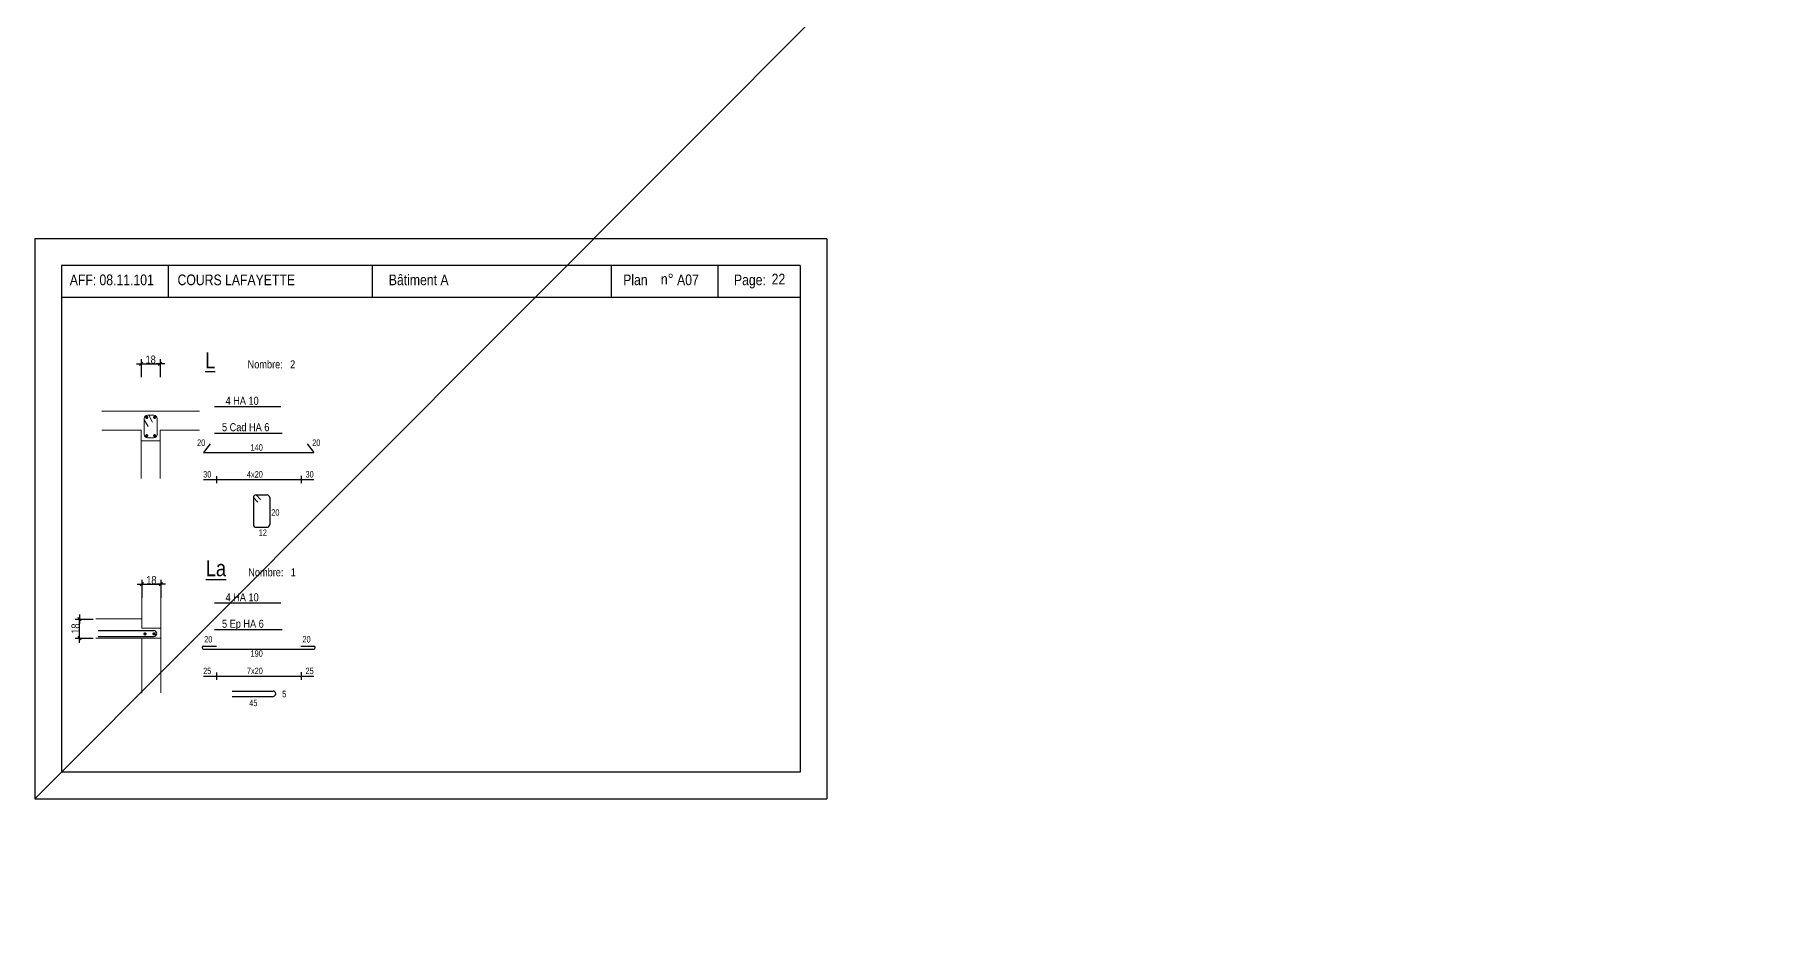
# Model space of a CAD drawing. Header units: metres. Extents: x -9927 to 45032, y -190416 to 12166.
# Drawn here: x -487 to 2791, y -27285 to -25600 of the extents above; entities that cross this region are included whole.
import ezdxf

# ---------------------------------------------------------------- set-up
doc = ezdxf.new("R2010")
doc.units = ezdxf.units.M
doc.header["$PDMODE"] = 65
for name, color, linetype in [('01_cote_gen', 4, 'Continuous'), ('01_fenetres', 171, 'Continuous'), ('01_linteaux', 3, 'Continuous'), ('01_poch_murs', 251, 'Continuous'), ('01_texte', 230, 'Continuous'), ('AA_COTES', 2, 'Continuous')]:
    doc.layers.add(name, color=color, linetype=linetype)
doc.styles.add('STYLE2', font='ARIALN.TTF')
doc.dimstyles.new('JB25', dxfattribs={"dimscale": 0.1, "dimtxt": 150, "dimasz": 17, "dimexe": 0.1, "dimexo": 0.1, "dimgap": 0.09, "dimtad": 1, "dimdec": 1, "dimlfac": 0.5, "dimdsep": 46, "dimtxsty": 'STYLE2', "dimblk1": 'BOND_G', "dimblk2": 'BOND_D', "dimsah": 1, "dimcen": 1.5, "dimdle": 0.01, "dimse1": 1, "dimse2": 1, "dimclrd": 4, "dimclre": 2, "dimclrt": 5, "dimadec": 0, "dimazin": 0, "dimtfac": 2.333333, "dimtdec": 1, "dimtix": 1, "dimtmove": 2, "dimatfit": 3, "dimldrblk": 'BOND_G', "dimfxl": 1, "dimtolj": 1, "dimtzin": 0, "dimarcsym": 0})

# ---------------------------------------------------------------- blocks, each defined once
blk = doc.blocks.new('BOND_G')
at = {"layer": 'AA_COTES', "color": 0}
for p, q in [((5, 0), (-5, 0)), ((1.8, 1.8), (-1.8, -1.8)), ((0, -5), (0, 15))]:
    blk.add_line(p, q, dxfattribs=at)
blk = doc.blocks.new('BOND_D')
at = {"layer": 'AA_COTES', "color": 0}
for p, q in [((5, 0), (-5, 0)), ((-1.8, -1.8), (1.8, 1.8)), ((0, 5), (0, -15))]:
    blk.add_line(p, q, dxfattribs=at)
blk = doc.blocks.new('*D228')
at = {"layer": '01_linteaux', "color": 4, "linetype": 'ByBlock', "lineweight": -2, "transparency": 16777216}
blk.add_line((-286.3, -26216.4), (-253.7, -26216.4), dxfattribs=at)
at = {"layer": 'DEFPOINTS', "color": 0, "linetype": 'ByBlock', "lineweight": 0, "transparency": 16777216}
for p in [(-288, -26212.3), (-252, -26216.4), (-252, -26275.1)]:
    blk.add_point(p, dxfattribs=at)
at = {"layer": '01_linteaux', "color": 4, "linetype": 'ByBlock', "lineweight": -2, "transparency": 16777216, "xscale": 1.7, "yscale": 1.7, "zscale": 1.7, "rotation": 180}
blk.add_blockref('BOND_G', (-288, -26216.4), dxfattribs=at)
at = {"layer": '01_linteaux', "color": 4, "linetype": 'ByBlock', "lineweight": -2, "transparency": 16777216, "xscale": 1.7, "yscale": 1.7, "zscale": 1.7}
blk.add_blockref('BOND_D', (-252, -26216.4), dxfattribs=at)
at = {"layer": '01_linteaux', "color": 5, "linetype": 'ByBlock', "lineweight": 18, "transparency": 16777216, "insert": (-270, -26208.7), "char_height": 15, "attachment_point": 5, "style": 'STYLE2'}
blk.add_mtext('\\A1;18', dxfattribs=at)
blk = doc.blocks.new('*D229')
at = {"layer": '01_linteaux', "color": 4, "linetype": 'ByBlock', "lineweight": -2, "transparency": 16777216}
blk.add_line((-285, -26629.7), (-252.4, -26629.7), dxfattribs=at)
at = {"layer": 'DEFPOINTS', "color": 0, "linetype": 'ByBlock', "lineweight": 0, "transparency": 16777216}
for p in [(-286.7, -26625.6), (-250.7, -26629.7), (-250.7, -26664.9)]:
    blk.add_point(p, dxfattribs=at)
at = {"layer": '01_linteaux', "color": 4, "linetype": 'ByBlock', "lineweight": -2, "transparency": 16777216, "xscale": 1.7, "yscale": 1.7, "zscale": 1.7, "rotation": 180}
blk.add_blockref('BOND_G', (-286.7, -26629.7), dxfattribs=at)
at = {"layer": '01_linteaux', "color": 4, "linetype": 'ByBlock', "lineweight": -2, "transparency": 16777216, "xscale": 1.7, "yscale": 1.7, "zscale": 1.7}
blk.add_blockref('BOND_D', (-250.7, -26629.7), dxfattribs=at)
at = {"layer": '01_linteaux', "color": 5, "linetype": 'ByBlock', "lineweight": 18, "transparency": 16777216, "insert": (-268.7, -26622), "char_height": 15, "attachment_point": 5, "style": 'STYLE2'}
blk.add_mtext('\\A1;18', dxfattribs=at)
blk = doc.blocks.new('*D230')
at = {"layer": '01_cote_gen', "color": 4, "linetype": 'Continuous', "lineweight": -2, "transparency": 16777216}
blk.add_line((-403.2, -26729.2), (-403.2, -26696.6), dxfattribs=at)
at = {"layer": 'DEFPOINTS', "color": 0, "linetype": 'Continuous', "lineweight": 0, "transparency": 16777216}
for p in [(-403.2, -26694.9), (-372.5, -26694.9), (-372.5, -26730.9)]:
    blk.add_point(p, dxfattribs=at)
at = {"layer": '01_cote_gen', "color": 4, "linetype": 'Continuous', "lineweight": -2, "transparency": 16777216, "xscale": 1.7, "yscale": 1.7, "zscale": 1.7}
for name, p, rotation in [('BOND_D', (-403.2, -26694.9), 90), ('BOND_G', (-403.2, -26730.9), 270)]:
    blk.add_blockref(name, p, dxfattribs=dict(at, rotation=rotation))
at = {"layer": '01_cote_gen', "color": 5, "linetype": 'Continuous', "lineweight": 0, "transparency": 16777216, "insert": (-410.9, -26712.9), "char_height": 15, "attachment_point": 5, "rotation": 90, "style": 'STYLE2'}
blk.add_mtext('\\A1;18', dxfattribs=at)
blk = doc.blocks.new('*D1681')
at = {"layer": '01_poch_murs', "color": 4, "lineweight": -2, "transparency": 16777216}
blk.add_line((-184.6, 82.3), (-158, 82.3), dxfattribs=at)
at = {"layer": 'DEFPOINTS', "color": 0, "lineweight": 0, "transparency": 16777216}
for p in [(-156.3, 82.3), (-186.3, 0), (-156.3, -170313.1)]:
    blk.add_point(p, dxfattribs=at)
at = {"layer": '01_poch_murs', "color": 4, "lineweight": -2, "transparency": 16777216, "xscale": 1.7, "yscale": 1.7, "zscale": 1.7, "rotation": 180}
blk.add_blockref('BOND_G', (-186.3, 82.3), dxfattribs=at)
at = {"layer": '01_poch_murs', "color": 4, "lineweight": -2, "transparency": 16777216, "xscale": 1.7, "yscale": 1.7, "zscale": 1.7}
blk.add_blockref('BOND_D', (-156.3, 82.3), dxfattribs=at)
at = {"layer": '01_poch_murs', "color": 5, "transparency": 16777216, "insert": (-171.3, 90), "char_height": 15, "attachment_point": 5, "style": 'STYLE2'}
blk.add_mtext('\\A1;15', dxfattribs=at)

msp = doc.modelspace()

# ---------------------------------------------------------------- linework, layer by layer
at = {"layer": '01_cote_gen', "linetype": 'Continuous', "lineweight": 0}
msp.add_line((-486.94, -27032.05), (7700.34, -18826.64), dxfattribs=at)
at = {"layer": '01_fenetres', "ltscale": 30}
for p, q in [((-436.94, -26032.05), (-436.94, -26982.05)), ((-436.94, -26032.05), (-436.94, -26982.05)), ((-436.94, -26032.05), (-436.94, -26982.05)), ((948.06, -26032.05), (-436.94, -26032.05)), ((-236.94, -26032.05), (-236.94, -26092.05)), ((145.56, -26032.05), (145.56, -26092.05)), ((593.92, -26092.05), (593.92, -26032.05)), ((793.92, -26092.05), (793.92, -26032.05)), ((948.06, -26032.05), (948.06, -26982.05)), ((948.06, -26092.05), (-436.94, -26092.05)), ((948.06, -26982.05), (-436.94, -26982.05))]:
    msp.add_line(p, q, dxfattribs=at)
at = {"layer": '01_linteaux', "linetype": 'ByBlock', "lineweight": 18}
for p, q in [((-361.78, -26305.15), (-287.97, -26305.15)), ((-178.22, -26305.15), (-287.97, -26305.15)), ((-282, -26319.1), (-282, -26349.15)), ((-276, -26313.1), (-264, -26313.1)), ((-273.61, -26313.1), (-266.38, -26326.09)), ((-258, -26319.1), (-258, -26349.15)), ((-361.78, -26341.15), (-288, -26341.15)), ((-288, -26341.15), (-288, -26361.15)), ((-282, -26321.27), (-274.77, -26334.25)), ((-252, -26341.15), (-252, -26361.15)), ((-252, -26341.15), (-252, -26431.52)), ((-178.22, -26341.15), (-252, -26341.15)), ((-288, -26361.15), (-252, -26361.15)), ((-288, -26361.15), (-287.99, -26431.66)), ((-276, -26355.15), (-264, -26355.15)), ((-266, -26361.15), (-266, -26361.15)), ((-286.72, -26654.86), (-286.72, -26653.61)), ((-286.72, -26694.86), (-286.72, -26654.86)), ((-250.75, -26653.61), (-250.75, -26711.86)), ((-250.75, -26664.85), (-250.75, -26694.86)), ((-372.54, -26694.86), (-286.72, -26694.86)), ((-286.72, -26694.86), (-286.72, -26711.86)), ((-286.72, -26711.86), (-250.75, -26711.86)), ((-250.75, -26711.86), (-250.75, -26833.57)), ((-372.54, -26730.86), (-286.75, -26730.86)), ((-286.75, -26730.86), (-264.75, -26730.86)), ((-286.75, -26730.86), (-286.75, -26730.86)), ((-286.75, -26730.86), (-286.75, -26833.71)), ((-264.75, -26730.86), (-250.75, -26730.86)), ((-264.75, -26730.86), (-264.75, -26730.86)), ((-250.75, -26730.86), (-250.75, -26730.86))]:
    msp.add_line(p, q, dxfattribs=at)
at = {"layer": '01_linteaux', "linetype": 'Continuous'}
for p, q in [((-170.79, -26433.62), (35.67, -26433.62)), ((-146.78, -26426.91), (-146.78, -26440.32)), ((11.96, -26426.25), (11.96, -26440.2)), ((-77.36, -26467.35), (-77.36, -26517.88)), ((-77.36, -26467.35), (-68.96, -26475.67)), ((-72.36, -26462.35), (-51.74, -26462.35)), ((-72.36, -26462.35), (-63.96, -26470.67)), ((-46.74, -26467.35), (-46.74, -26517.88)), ((-72.36, -26522.88), (-51.74, -26522.88)), ((-46.74, -26515.85), (-46.74, -26517.88)), ((-170.79, -26802.05), (35.67, -26802.05)), ((-146.78, -26795.35), (-146.78, -26808.76)), ((11.96, -26794.69), (11.96, -26808.64)), ((-117.28, -26829.87), (-40.46, -26829.87)), ((-117.28, -26839.87), (-40.46, -26839.87)), ((-42.49, -26829.87), (-40.46, -26829.87)), ((-35.46, -26834.87), (-35.46, -26834.87))]:
    msp.add_line(p, q, dxfattribs=at)
at = {"layer": '01_linteaux', "linetype": 'ByBlock', "lineweight": 18}
for centre, start, end in [((-276, -26319.1), 90, 180), ((-264, -26319.1), 0, 90), ((-276, -26349.15), 180, 270), ((-264, -26349.15), 270, 0)]:
    msp.add_arc(centre, 6, start, end, dxfattribs=at)
at = {"layer": '01_linteaux', "linetype": 'Continuous'}
for centre, start, end in [((-72.36, -26467.35), 90, 180), ((-51.74, -26467.35), 0, 90), ((-72.36, -26517.88), 180, 270), ((-51.74, -26517.88), 270, 0), ((-40.46, -26834.87), 0, 90), ((-40.46, -26834.87), 270, 0)]:
    msp.add_arc(centre, 5, start, end, dxfattribs=at)
at = {"layer": '01_texte', "ltscale": 30}
for p, q in [((-486.94, -25982.05), (-486.94, -27032.05)), ((-486.94, -25982.05), (-486.94, -27032.05)), ((998.06, -25982.05), (-486.94, -25982.05)), ((998.06, -25982.05), (998.06, -27032.05)), ((998.06, -25982.05), (998.06, -27032.05)), ((-150.42, -26296.31), (-25.8, -26296.31)), ((-150.42, -26346.29), (-23.58, -26346.29)), ((-158.37, -26366.53), (-170.79, -26383.08)), ((-170.79, -26383.08), (35.67, -26383.08)), ((23.25, -26366.53), (35.67, -26383.08)), ((-150.42, -26664.75), (-25.8, -26664.75)), ((-368.31, -26716.63), (-263.9, -26716.63)), ((-368.31, -26727.58), (-263.9, -26727.58)), ((-150.42, -26714.73), (-23.58, -26714.73)), ((-170.79, -26745.65), (-146.46, -26745.65)), ((-170.79, -26751.52), (35.67, -26751.52)), ((11.82, -26745.65), (35.67, -26745.65)), ((-486.94, -27032.05), (998.06, -27032.05))]:
    msp.add_line(p, q, dxfattribs=at)
at = {"layer": '01_texte', "ltscale": 30, "const_width": 3, "flags": 128}
for points in [[(-275.92, -26317.03, 1), (-278.92, -26317.03, 1)], [(-264.07, -26317.03, -1), (-261.07, -26317.03, -1)], [(-275.92, -26351.23, -1), (-278.92, -26351.23, -1)], [(-264.07, -26351.23, 1), (-261.07, -26351.23, 1)], [(-279.2, -26722.82, 1), (-282.2, -26722.82, 1)], [(-265.26, -26722.82, -1), (-262.26, -26722.82, -1)]]:
    msp.add_lwpolyline(points, format="xyb", close=True, dxfattribs=at)
at = {"layer": '01_texte', "ltscale": 30}
for centre, radius, start, end in [((-263.9, -26722.1), 5.48, 270, 90), ((-170.79, -26748.59), 2.93, 90, 270), ((35.67, -26748.59), 2.93, 270, 90)]:
    msp.add_arc(centre, radius, start, end, dxfattribs=at)

# ---------------------------------------------------------------- texts
at = {"layer": '01_texte', "style": 'STYLE2'}
for s, height, p in [('AFF:', 20, (-421.65, -26069.2)), ('08.11.101', 20, (-365.98, -26069.2)), ('COURS LAFAYETTE', 20, (-219.6, -26069.2)), ('Bâtiment A', 20, (176.5, -26069.2)), ('Plan', 20, (615.97, -26069.2)), ('n%%D', 20, (686.65, -26067.75)), ('A07', 20, (717, -26069.2)), ('Page:', 20, (823.64, -26069.2)), ('22', 20, (894.32, -26067.75)), ('%%UL', 30, (-168, -26225.09)), ('Nombre:', 15, (-88.19, -26225.09)), ('2', 15, (-8.57, -26225.09)), ('4 HA 10', 15, (-129.55, -26293.35)), ('5 Cad HA 6', 15, (-136.23, -26342.84)), ('20', 12, (-182.93, -26370.48)), ('140', 12, (-82.67, -26379.29)), ('20', 12, (32.81, -26370.48)), ('30', 12, (-171.56, -26429.71)), ('4x20', 12, (-89.52, -26429.71)), ('30', 12, (20.33, -26429.71)), ('20', 12, (-43.79, -26501.17)), ('12', 12, (-67.38, -26539.13)), ('%%ULa', 30, (-166.76, -26614.79)), ('Nombre:', 15, (-86.95, -26614.79)), ('1', 15, (-7.32, -26614.79)), ('4 HA 10', 15, (-129.55, -26661.79)), ('5 Ep HA 6', 15, (-136.23, -26711.28)), ('20', 12, (-169.57, -26738.92)), ('20', 12, (14.6, -26738.92)), ('190', 12, (-82.67, -26765.73)), ('25', 12, (-171.56, -26798.15)), ('7x20', 12, (-89.52, -26798.15)), ('25', 12, (20.33, -26798.15)), ('5', 12, (-23.38, -26841.53)), ('45', 12, (-85.11, -26858.17))]:
    msp.add_text(s, height=height, dxfattribs=at).set_placement(p)

# ---------------------------------------------------------------- dimensions: what is measured, and where the dimension line sits
at = {"layer": '01_cote_gen', "linetype": 'Continuous', "lineweight": 0}
dim = msp.add_linear_dim(base=(-403.24, -26694.86), p1=(-372.54, -26730.86), p2=(-372.54, -26694.86), angle=90, dimstyle='JB25', dxfattribs=at)
dim.commit()
dim.dimension.update_dxf_attribs({"geometry": '*D230', "text_midpoint": (-410.9, -26712.86)})
at = {"layer": '01_linteaux', "linetype": 'ByBlock', "lineweight": 18}
for base, p1, p2, picture, middle in [((-251.97, -26216.38), (-287.97, -26212.28), (-251.97, -26275.15), '*D228', (-269.97, -26208.71)), ((-250.72, -26629.67), (-286.73, -26625.57), (-250.72, -26664.85), '*D229', (-268.72, -26622))]:
    dim = msp.add_linear_dim(base=base, p1=p1, p2=p2, dimstyle='JB25', dxfattribs=at)
    dim.commit()
    dim.dimension.update_dxf_attribs({"geometry": picture, "text_midpoint": middle})
at = {"layer": '01_poch_murs'}
dim = msp.add_linear_dim(base=(-156.3, 82.34), p1=(-186.26, 0), p2=(-156.3, -170313.05), dimstyle='JB25', dxfattribs=at)
dim.commit()
dim.dimension.update_dxf_attribs({"geometry": '*D1681', "text_midpoint": (-171.28, 90)})

doc.saveas('drawing.dxf')
